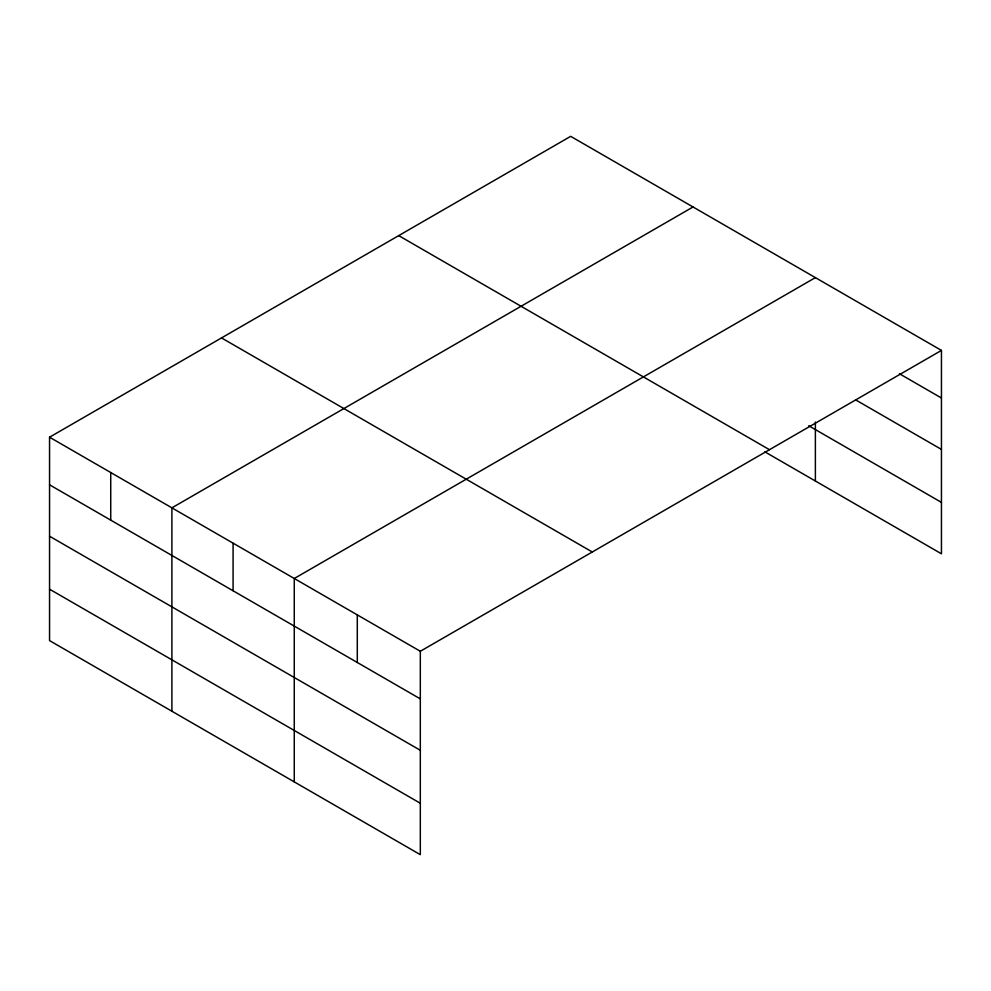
<?xml version="1.0" encoding="UTF-8"?>
<svg xmlns="http://www.w3.org/2000/svg" width="991" height="991" viewBox="0 0 991 991"><rect width="100%" height="100%" fill="white"/><g stroke="black" fill="none" stroke-linecap="round" stroke-linejoin="round"><path stroke-width="1.49" d="M941.45 350.405L570.68 136.337L49.55 437.204L49.55 640.595L420.32 854.663L420.32 651.273L941.45 350.405L941.45 553.796L764.854 451.834M693.031 206.983L171.901 507.85L171.901 711.241M815.382 277.616L294.265 578.496L294.265 781.874M899.432 373.743L941.45 398.01M856.1 400.141L941.45 449.418M808.743 425.758L941.45 502.387M398.704 235.623L769.474 449.691M221.526 337.919L592.296 551.987M49.55 437.204L420.32 651.273M49.55 484.81L420.32 698.878M49.55 536.218L420.32 750.286M49.55 589.187L420.32 803.255M815.382 422.03L815.382 481.007M357.293 614.878L357.293 662.483M233.083 543.167L233.083 590.772M110.732 472.534L110.732 520.139"/></g></svg>
